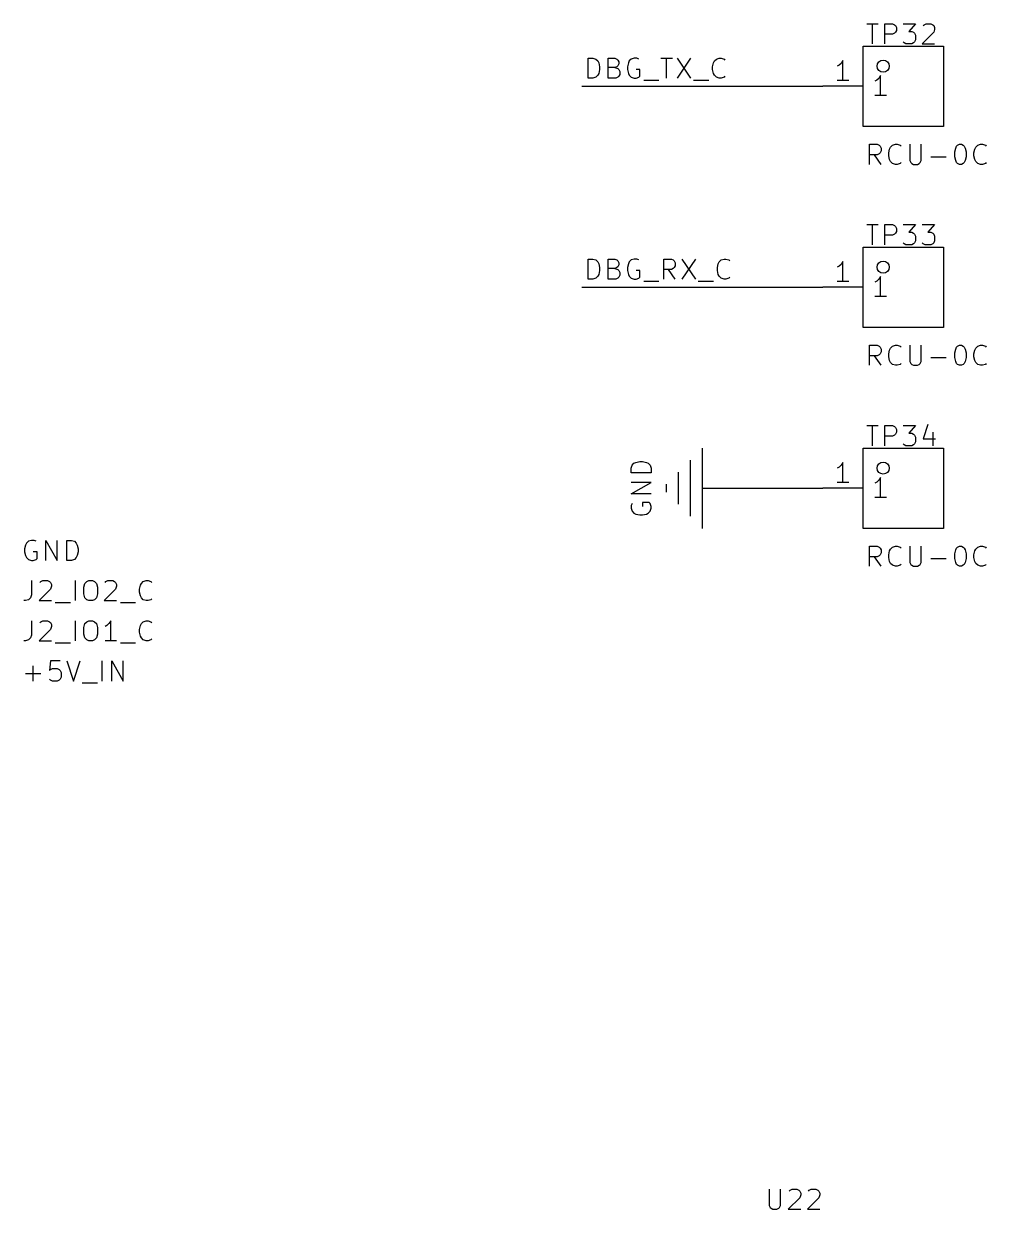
# Model space of a CAD drawing. Header units: millimetres. Extents: x 6 to 261, y -194 to -2.
# Drawn here: x 73.9 to 134.8, y -91.3 to -16.4 of the extents above; entities that cross this region are included whole.
import ezdxf

# ---------------------------------------------------------------- set-up
doc = ezdxf.new("R2010")
doc.units = ezdxf.units.MM
for name, color, linetype in [('GREENSIXTYFIVE', 129, 'CONTINUOUS'), ('LIGHTGREEN', 92, 'CONTINUOUS'), ('LIGHTRED', 12, 'CONTINUOUS'), ('RED', 14, 'CONTINUOUS'), ('REDSIX', 19, 'CONTINUOUS')]:
    doc.layers.add(name, color=color, linetype=linetype)

msp = doc.modelspace()

# ---------------------------------------------------------------- linework, layer by layer
at = {"layer": 'GREENSIXTYFIVE', "linetype": 'CONTINUOUS'}
for p, q in [((127.2321, -16.3644), (127.9578, -16.3644)), ((127.595, -17.6344), (127.595, -16.3644)), ((128.3811, -17.6344), (128.3811, -16.3644)), ((128.3811, -16.3644), (128.8649, -16.3644)), ((128.8649, -16.3644), (128.9859, -16.4249)), ((128.9859, -16.4249), (129.0464, -16.4854)), ((129.5302, -16.3644), (130.3164, -16.3644)), ((130.3164, -16.3644), (129.893, -16.8482)), ((130.8002, -16.4854), (130.8606, -16.4249)), ((130.8606, -16.4249), (130.9816, -16.3644)), ((130.9816, -16.3644), (131.284, -16.3644)), ((131.284, -16.3644), (131.4049, -16.4249)), ((131.4049, -16.4249), (131.4654, -16.4854)), ((128.8649, -17.0297), (128.3811, -17.0297)), ((128.9859, -16.9692), (128.8649, -17.0297)), ((129.0464, -16.9087), (128.9859, -16.9692)), ((129.0464, -16.4854), (129.1068, -16.6063)), ((129.1068, -16.7878), (129.0464, -16.9087)), ((129.1068, -16.6063), (129.1068, -16.7878)), ((129.893, -16.8482), (130.0745, -16.8482)), ((130.0745, -16.8482), (130.1954, -16.9087)), ((130.1954, -16.9087), (130.2559, -16.9692)), ((130.2559, -16.9692), (130.3164, -17.0901)), ((130.3164, -17.0901), (130.3164, -17.3925)), ((131.4654, -16.9087), (130.7397, -17.6344)), ((131.4654, -16.4854), (131.5259, -16.6063)), ((131.5259, -16.7273), (131.4654, -16.9087)), ((131.5259, -16.6063), (131.5259, -16.7273)), ((129.5907, -17.574), (129.5302, -17.5135)), ((129.7116, -17.6344), (129.5907, -17.574)), ((130.0745, -17.6344), (129.7116, -17.6344)), ((130.1954, -17.574), (130.0745, -17.6344)), ((130.2559, -17.5135), (130.1954, -17.574)), ((130.3164, -17.3925), (130.2559, -17.5135)), ((130.7397, -17.6344), (131.5259, -17.6344)), ((127.8708, -19.9399), (127.7499, -20.0004)), ((127.9918, -19.819), (127.8708, -19.9399)), ((128.1127, -19.6375), (127.9918, -19.819)), ((128.1127, -20.9075), (128.1127, -19.6375)), ((128.4756, -20.9075), (127.7499, -20.9075)), ((127.4135, -25.2544), (127.4135, -23.9844)), ((127.4135, -23.9844), (127.8973, -23.9844)), ((127.8973, -24.6497), (127.4135, -24.6497)), ((128.1392, -25.2544), (127.7159, -24.6497)), ((127.8973, -23.9844), (128.0183, -24.0449)), ((128.0183, -24.5892), (127.8973, -24.6497)), ((128.0183, -24.0449), (128.0788, -24.1054)), ((128.0788, -24.5287), (128.0183, -24.5892)), ((128.0788, -24.1054), (128.1392, -24.2263)), ((128.1392, -24.4078), (128.0788, -24.5287)), ((128.1392, -24.2263), (128.1392, -24.4078)), ((128.6231, -24.5287), (128.6835, -24.2868)), ((128.6231, -24.7101), (128.6231, -24.5287)), ((128.6835, -24.952), (128.6231, -24.7101)), ((128.6835, -24.2868), (128.744, -24.1659)), ((128.744, -24.1659), (128.865, -24.0449)), ((128.865, -24.0449), (129.0464, -23.9844)), ((129.0464, -23.9844), (129.1673, -23.9844)), ((129.1673, -23.9844), (129.3488, -24.0449)), ((129.3488, -24.0449), (129.4092, -24.1054)), ((129.9535, -23.9844), (129.9535, -25.0125)), ((130.6792, -25.0125), (130.6792, -23.9844)), ((132.796, -24.4682), (132.8564, -24.2263)), ((132.796, -24.7706), (132.796, -24.4682)), ((132.8564, -24.2263), (132.9169, -24.1054)), ((132.9169, -24.1054), (132.9774, -24.0449)), ((132.9774, -24.0449), (133.0983, -23.9844)), ((133.0983, -23.9844), (133.2193, -23.9844)), ((133.2193, -23.9844), (133.3402, -24.0449)), ((133.3402, -24.0449), (133.4007, -24.1054)), ((133.4007, -24.1054), (133.4612, -24.2263)), ((133.4612, -24.2263), (133.5217, -24.4682)), ((133.5217, -24.4682), (133.5217, -24.7706)), ((134.0055, -24.5287), (134.0659, -24.2868)), ((134.0055, -24.7101), (134.0055, -24.5287)), ((134.0659, -24.952), (134.0055, -24.7101)), ((134.0659, -24.2868), (134.1264, -24.1659)), ((134.1264, -24.1659), (134.2474, -24.0449)), ((134.2474, -24.0449), (134.4288, -23.9844)), ((134.4288, -23.9844), (134.5497, -23.9844)), ((134.5497, -23.9844), (134.7312, -24.0449)), ((134.7312, -24.0449), (134.7916, -24.1054)), ((128.744, -25.073), (128.6835, -24.952)), ((128.865, -25.194), (128.744, -25.073)), ((129.0464, -25.2544), (128.865, -25.194)), ((129.1673, -25.2544), (129.0464, -25.2544)), ((129.3488, -25.194), (129.1673, -25.2544)), ((129.4092, -25.1335), (129.3488, -25.194)), ((129.9535, -25.0125), (130.014, -25.1335)), ((130.014, -25.1335), (130.0745, -25.194)), ((130.0745, -25.194), (130.1954, -25.2544)), ((130.1954, -25.2544), (130.4373, -25.2544)), ((130.4373, -25.2544), (130.5583, -25.194)), ((130.5583, -25.194), (130.6188, -25.1335)), ((130.6188, -25.1335), (130.6792, -25.0125)), ((131.284, -24.7706), (132.2517, -24.7706)), ((132.8564, -25.0125), (132.796, -24.7706)), ((132.9169, -25.1335), (132.8564, -25.0125)), ((132.9774, -25.194), (132.9169, -25.1335)), ((133.0983, -25.2544), (132.9774, -25.194)), ((133.2193, -25.2544), (133.0983, -25.2544)), ((133.3402, -25.194), (133.2193, -25.2544)), ((133.4007, -25.1335), (133.3402, -25.194)), ((133.4612, -25.0125), (133.4007, -25.1335)), ((133.5217, -24.7706), (133.4612, -25.0125)), ((134.1264, -25.073), (134.0659, -24.952)), ((134.2474, -25.194), (134.1264, -25.073)), ((134.4288, -25.2544), (134.2474, -25.194)), ((134.5497, -25.2544), (134.4288, -25.2544)), ((134.7312, -25.194), (134.5497, -25.2544)), ((134.7916, -25.1335), (134.7312, -25.194)), ((127.2321, -29.0644), (127.9578, -29.0644)), ((127.595, -30.3344), (127.595, -29.0644)), ((128.3811, -30.3344), (128.3811, -29.0644)), ((128.3811, -29.0644), (128.8649, -29.0644)), ((128.8649, -29.0644), (128.9859, -29.1249)), ((128.9859, -29.1249), (129.0464, -29.1854)), ((129.0464, -29.1854), (129.1068, -29.3063)), ((129.5302, -29.0644), (130.3164, -29.0644)), ((130.3164, -29.0644), (129.893, -29.5482)), ((130.7397, -29.0644), (131.5259, -29.0644)), ((131.5259, -29.0644), (131.1025, -29.5482)), ((128.8649, -29.7297), (128.3811, -29.7297)), ((128.9859, -29.6692), (128.8649, -29.7297)), ((129.0464, -29.6087), (128.9859, -29.6692)), ((129.1068, -29.4878), (129.0464, -29.6087)), ((129.1068, -29.3063), (129.1068, -29.4878)), ((129.893, -29.5482), (130.0745, -29.5482)), ((130.0745, -29.5482), (130.1954, -29.6087)), ((130.1954, -29.6087), (130.2559, -29.6692)), ((130.2559, -29.6692), (130.3164, -29.7901)), ((130.3164, -29.7901), (130.3164, -30.0925)), ((131.1025, -29.5482), (131.284, -29.5482)), ((131.284, -29.5482), (131.4049, -29.6087)), ((131.4049, -29.6087), (131.4654, -29.6692)), ((131.4654, -29.6692), (131.5259, -29.7901)), ((131.5259, -29.7901), (131.5259, -30.0925)), ((129.5907, -30.274), (129.5302, -30.2135)), ((129.7116, -30.3344), (129.5907, -30.274)), ((130.0745, -30.3344), (129.7116, -30.3344)), ((130.1954, -30.274), (130.0745, -30.3344)), ((130.2559, -30.2135), (130.1954, -30.274)), ((130.3164, -30.0925), (130.2559, -30.2135)), ((130.8002, -30.274), (130.7397, -30.2135)), ((130.9211, -30.3344), (130.8002, -30.274)), ((131.284, -30.3344), (130.9211, -30.3344)), ((131.4049, -30.274), (131.284, -30.3344)), ((131.4654, -30.2135), (131.4049, -30.274)), ((131.5259, -30.0925), (131.4654, -30.2135)), ((127.8708, -32.6399), (127.7499, -32.7004)), ((127.9918, -32.519), (127.8708, -32.6399)), ((128.1127, -32.3375), (127.9918, -32.519)), ((128.1127, -33.6075), (128.1127, -32.3375)), ((128.4756, -33.6075), (127.7499, -33.6075)), ((127.4135, -37.9544), (127.4135, -36.6844)), ((127.4135, -36.6844), (127.8973, -36.6844)), ((127.8973, -36.6844), (128.0183, -36.7449)), ((128.865, -36.7449), (129.0464, -36.6844)), ((129.0464, -36.6844), (129.1673, -36.6844)), ((129.1673, -36.6844), (129.3488, -36.7449)), ((129.9535, -36.6844), (129.9535, -37.7125)), ((130.6792, -37.7125), (130.6792, -36.6844)), ((132.9774, -36.7449), (133.0983, -36.6844)), ((133.0983, -36.6844), (133.2193, -36.6844)), ((133.2193, -36.6844), (133.3402, -36.7449)), ((134.2474, -36.7449), (134.4288, -36.6844)), ((134.4288, -36.6844), (134.5497, -36.6844)), ((134.5497, -36.6844), (134.7312, -36.7449)), ((127.8973, -37.3497), (127.4135, -37.3497)), ((128.1392, -37.9544), (127.7159, -37.3497)), ((128.0183, -37.2892), (127.8973, -37.3497)), ((128.0183, -36.7449), (128.0788, -36.8054)), ((128.0788, -37.2287), (128.0183, -37.2892)), ((128.0788, -36.8054), (128.1392, -36.9263)), ((128.1392, -37.1078), (128.0788, -37.2287)), ((128.1392, -36.9263), (128.1392, -37.1078)), ((128.6231, -37.2287), (128.6835, -36.9868)), ((128.6231, -37.4101), (128.6231, -37.2287)), ((128.6835, -37.652), (128.6231, -37.4101)), ((128.6835, -36.9868), (128.744, -36.8659)), ((128.744, -36.8659), (128.865, -36.7449)), ((129.3488, -36.7449), (129.4092, -36.8054)), ((132.796, -37.1682), (132.8564, -36.9263)), ((132.796, -37.4706), (132.796, -37.1682)), ((132.8564, -36.9263), (132.9169, -36.8054)), ((132.9169, -36.8054), (132.9774, -36.7449)), ((133.3402, -36.7449), (133.4007, -36.8054)), ((133.4007, -36.8054), (133.4612, -36.9263)), ((133.4612, -36.9263), (133.5217, -37.1682)), ((133.5217, -37.1682), (133.5217, -37.4706)), ((134.0055, -37.2287), (134.0659, -36.9868)), ((134.0055, -37.4101), (134.0055, -37.2287)), ((134.0659, -37.652), (134.0055, -37.4101)), ((134.0659, -36.9868), (134.1264, -36.8659)), ((134.1264, -36.8659), (134.2474, -36.7449)), ((134.7312, -36.7449), (134.7916, -36.8054)), ((128.744, -37.773), (128.6835, -37.652)), ((128.865, -37.894), (128.744, -37.773)), ((129.0464, -37.9544), (128.865, -37.894)), ((129.1673, -37.9544), (129.0464, -37.9544)), ((129.3488, -37.894), (129.1673, -37.9544)), ((129.4092, -37.8335), (129.3488, -37.894)), ((129.9535, -37.7125), (130.014, -37.8335)), ((130.014, -37.8335), (130.0745, -37.894)), ((130.0745, -37.894), (130.1954, -37.9544)), ((130.1954, -37.9544), (130.4373, -37.9544)), ((130.4373, -37.9544), (130.5583, -37.894)), ((130.5583, -37.894), (130.6188, -37.8335)), ((130.6188, -37.8335), (130.6792, -37.7125)), ((131.284, -37.4706), (132.2517, -37.4706)), ((132.8564, -37.7125), (132.796, -37.4706)), ((132.9169, -37.8335), (132.8564, -37.7125)), ((132.9774, -37.894), (132.9169, -37.8335)), ((133.0983, -37.9544), (132.9774, -37.894)), ((133.2193, -37.9544), (133.0983, -37.9544)), ((133.3402, -37.894), (133.2193, -37.9544)), ((133.4007, -37.8335), (133.3402, -37.894)), ((133.4612, -37.7125), (133.4007, -37.8335)), ((133.5217, -37.4706), (133.4612, -37.7125)), ((134.1264, -37.773), (134.0659, -37.652)), ((134.2474, -37.894), (134.1264, -37.773)), ((134.4288, -37.9544), (134.2474, -37.894)), ((134.5497, -37.9544), (134.4288, -37.9544)), ((134.7312, -37.894), (134.5497, -37.9544)), ((134.7916, -37.8335), (134.7312, -37.894)), ((127.2321, -41.7644), (127.9578, -41.7644)), ((127.595, -43.0344), (127.595, -41.7644)), ((128.3811, -43.0344), (128.3811, -41.7644)), ((128.3811, -41.7644), (128.8649, -41.7644)), ((128.8649, -41.7644), (128.9859, -41.8249)), ((128.9859, -41.8249), (129.0464, -41.8854)), ((129.0464, -41.8854), (129.1068, -42.0063)), ((129.5302, -41.7644), (130.3164, -41.7644)), ((130.3164, -41.7644), (129.893, -42.2482)), ((131.1025, -41.704), (130.8002, -42.6111)), ((128.8649, -42.4297), (128.3811, -42.4297)), ((128.9859, -42.3692), (128.8649, -42.4297)), ((129.0464, -42.3087), (128.9859, -42.3692)), ((129.1068, -42.1878), (129.0464, -42.3087)), ((129.1068, -42.0063), (129.1068, -42.1878)), ((129.893, -42.2482), (130.0745, -42.2482)), ((130.0745, -42.2482), (130.1954, -42.3087)), ((130.1954, -42.3087), (130.2559, -42.3692)), ((130.2559, -42.3692), (130.3164, -42.4901)), ((130.3164, -42.4901), (130.3164, -42.7925)), ((130.8002, -42.6111), (131.5863, -42.6111)), ((131.4049, -42.1878), (131.4049, -43.0344)), ((129.5907, -42.974), (129.5302, -42.9135)), ((129.7116, -43.0344), (129.5907, -42.974)), ((130.0745, -43.0344), (129.7116, -43.0344)), ((130.1954, -42.974), (130.0745, -43.0344)), ((130.2559, -42.9135), (130.1954, -42.974)), ((130.3164, -42.7925), (130.2559, -42.9135)), ((112.3996, -44.2685), (112.5206, -44.1475)), ((112.5206, -44.1475), (112.6415, -44.087)), ((112.6415, -44.087), (112.8834, -44.0266)), ((112.8834, -44.0266), (113.0648, -44.0266)), ((113.0648, -44.0266), (113.3067, -44.087)), ((113.3067, -44.087), (113.4277, -44.1475)), ((113.4277, -44.1475), (113.5487, -44.2685)), ((112.3391, -44.4499), (112.3996, -44.2685)), ((112.3391, -44.7523), (112.3391, -44.4499)), ((113.6091, -44.7523), (112.3391, -44.7523)), ((113.5487, -44.2685), (113.6091, -44.4499)), ((113.6091, -44.4499), (113.6091, -44.7523)), ((112.3391, -46.0828), (113.6091, -45.3571)), ((113.6091, -45.3571), (112.3391, -45.3571)), ((127.8708, -45.3399), (127.7499, -45.4004)), ((127.9918, -45.219), (127.8708, -45.3399)), ((128.1127, -45.0375), (127.9918, -45.219)), ((128.1127, -46.3075), (128.1127, -45.0375)), ((113.6091, -46.0828), (112.3391, -46.0828)), ((128.4756, -46.3075), (127.7499, -46.3075)), ((112.3996, -46.6875), (112.3391, -46.8085)), ((112.3391, -46.8085), (112.3391, -46.9899)), ((112.3391, -46.9899), (112.3996, -47.1713)), ((112.3996, -47.1713), (112.5206, -47.2923)), ((113.4882, -46.6271), (113.0648, -46.6271)), ((113.0648, -46.6271), (113.0648, -46.869)), ((113.4277, -47.2923), (113.5487, -47.1713)), ((113.5487, -46.6875), (113.4882, -46.6271)), ((113.6091, -46.869), (113.5487, -46.6875)), ((113.5487, -47.1713), (113.6091, -46.9899)), ((113.6091, -46.9899), (113.6091, -46.869)), ((112.5206, -47.2923), (112.6415, -47.3528)), ((112.6415, -47.3528), (112.8834, -47.4132)), ((112.8834, -47.4132), (113.0648, -47.4132)), ((113.0648, -47.4132), (113.3067, -47.3528)), ((113.3067, -47.3528), (113.4277, -47.2923)), ((127.4135, -50.6544), (127.4135, -49.3844)), ((127.4135, -49.3844), (127.8973, -49.3844)), ((127.8973, -49.3844), (128.0183, -49.4449)), ((128.0183, -49.4449), (128.0788, -49.5054)), ((128.744, -49.5659), (128.865, -49.4449)), ((128.865, -49.4449), (129.0464, -49.3844)), ((129.0464, -49.3844), (129.1673, -49.3844)), ((129.1673, -49.3844), (129.3488, -49.4449)), ((129.3488, -49.4449), (129.4092, -49.5054)), ((129.9535, -49.3844), (129.9535, -50.4125)), ((130.6792, -50.4125), (130.6792, -49.3844)), ((132.9169, -49.5054), (132.9774, -49.4449)), ((132.9774, -49.4449), (133.0983, -49.3844)), ((133.0983, -49.3844), (133.2193, -49.3844)), ((133.2193, -49.3844), (133.3402, -49.4449)), ((133.3402, -49.4449), (133.4007, -49.5054)), ((134.1264, -49.5659), (134.2474, -49.4449)), ((134.2474, -49.4449), (134.4288, -49.3844)), ((134.4288, -49.3844), (134.5497, -49.3844)), ((134.5497, -49.3844), (134.7312, -49.4449)), ((134.7312, -49.4449), (134.7916, -49.5054)), ((127.8973, -50.0497), (127.4135, -50.0497)), ((128.1392, -50.6544), (127.7159, -50.0497)), ((128.0183, -49.9892), (127.8973, -50.0497)), ((128.0788, -49.9287), (128.0183, -49.9892)), ((128.0788, -49.5054), (128.1392, -49.6263)), ((128.1392, -49.8078), (128.0788, -49.9287)), ((128.1392, -49.6263), (128.1392, -49.8078)), ((128.6231, -49.9287), (128.6835, -49.6868)), ((128.6231, -50.1101), (128.6231, -49.9287)), ((128.6835, -50.352), (128.6231, -50.1101)), ((128.6835, -49.6868), (128.744, -49.5659)), ((131.284, -50.1706), (132.2517, -50.1706)), ((132.796, -49.8682), (132.8564, -49.6263)), ((132.796, -50.1706), (132.796, -49.8682)), ((132.8564, -50.4125), (132.796, -50.1706)), ((132.8564, -49.6263), (132.9169, -49.5054)), ((133.4007, -49.5054), (133.4612, -49.6263)), ((133.4612, -49.6263), (133.5217, -49.8682)), ((133.5217, -50.1706), (133.4612, -50.4125)), ((133.5217, -49.8682), (133.5217, -50.1706)), ((134.0055, -49.9287), (134.0659, -49.6868)), ((134.0055, -50.1101), (134.0055, -49.9287)), ((134.0659, -50.352), (134.0055, -50.1101)), ((134.0659, -49.6868), (134.1264, -49.5659)), ((128.744, -50.473), (128.6835, -50.352)), ((128.865, -50.594), (128.744, -50.473)), ((129.0464, -50.6544), (128.865, -50.594)), ((129.1673, -50.6544), (129.0464, -50.6544)), ((129.3488, -50.594), (129.1673, -50.6544)), ((129.4092, -50.5335), (129.3488, -50.594)), ((129.9535, -50.4125), (130.014, -50.5335)), ((130.014, -50.5335), (130.0745, -50.594)), ((130.0745, -50.594), (130.1954, -50.6544)), ((130.1954, -50.6544), (130.4373, -50.6544)), ((130.4373, -50.6544), (130.5583, -50.594)), ((130.5583, -50.594), (130.6188, -50.5335)), ((130.6188, -50.5335), (130.6792, -50.4125)), ((132.9169, -50.5335), (132.8564, -50.4125)), ((132.9774, -50.594), (132.9169, -50.5335)), ((133.0983, -50.6544), (132.9774, -50.594)), ((133.2193, -50.6544), (133.0983, -50.6544)), ((133.3402, -50.594), (133.2193, -50.6544)), ((133.4007, -50.5335), (133.3402, -50.594)), ((133.4612, -50.4125), (133.4007, -50.5335)), ((134.1264, -50.473), (134.0659, -50.352)), ((134.2474, -50.594), (134.1264, -50.473)), ((134.4288, -50.6544), (134.2474, -50.594)), ((134.5497, -50.6544), (134.4288, -50.6544)), ((134.7312, -50.594), (134.5497, -50.6544)), ((134.7916, -50.5335), (134.7312, -50.594)), ((121.0635, -90.0244), (121.0635, -91.0525)), ((121.7892, -91.0525), (121.7892, -90.0244)), ((122.9988, -90.5687), (122.2731, -91.2944)), ((122.3336, -90.1454), (122.394, -90.0849)), ((122.394, -90.0849), (122.515, -90.0244)), ((122.515, -90.0244), (122.8174, -90.0244)), ((122.8174, -90.0244), (122.9383, -90.0849)), ((122.9383, -90.0849), (122.9988, -90.1454)), ((122.9988, -90.1454), (123.0593, -90.2663)), ((123.0593, -90.3873), (122.9988, -90.5687)), ((123.0593, -90.2663), (123.0593, -90.3873)), ((124.2083, -90.5687), (123.4826, -91.2944)), ((123.5431, -90.1454), (123.6035, -90.0849)), ((123.6035, -90.0849), (123.7245, -90.0244)), ((123.7245, -90.0244), (124.0269, -90.0244)), ((124.0269, -90.0244), (124.1478, -90.0849)), ((124.1478, -90.0849), (124.2083, -90.1454)), ((124.2083, -90.1454), (124.2688, -90.2663)), ((124.2688, -90.3873), (124.2083, -90.5687)), ((124.2688, -90.2663), (124.2688, -90.3873)), ((121.0635, -91.0525), (121.124, -91.1735)), ((121.124, -91.1735), (121.1845, -91.234)), ((121.1845, -91.234), (121.3054, -91.2944)), ((121.3054, -91.2944), (121.5473, -91.2944)), ((121.5473, -91.2944), (121.6683, -91.234)), ((121.6683, -91.234), (121.7288, -91.1735)), ((121.7288, -91.1735), (121.7892, -91.0525)), ((122.2731, -91.2944), (123.0593, -91.2944)), ((123.4826, -91.2944), (124.2688, -91.2944))]:
    msp.add_line(p, q, dxfattribs=at)
at = {"layer": 'LIGHTGREEN', "linetype": 'CONTINUOUS'}
for p, q in [((109.22, -20.32), (124.46, -20.32)), ((109.22, -33.02), (124.46, -33.02)), ((119.38, -45.72), (124.46, -45.72))]:
    msp.add_line(p, q, dxfattribs=at)
at = {"layer": 'LIGHTRED', "linetype": 'CONTINUOUS'}
for p, q in [((125.73, -18.6913), (125.6091, -18.8728)), ((125.73, -19.9613), (125.73, -18.6913)), ((125.4881, -18.9937), (125.3672, -19.0542)), ((125.6091, -18.8728), (125.4881, -18.9937)), ((126.0929, -19.9613), (125.3672, -19.9613)), ((125.73, -31.3913), (125.6091, -31.5728)), ((125.73, -32.6613), (125.73, -31.3913)), ((125.4881, -31.6937), (125.3672, -31.7542)), ((125.6091, -31.5728), (125.4881, -31.6937)), ((126.0929, -32.6613), (125.3672, -32.6613)), ((125.73, -44.0913), (125.6091, -44.2728)), ((125.73, -45.3613), (125.73, -44.0913)), ((125.4881, -44.3937), (125.3672, -44.4542)), ((125.6091, -44.2728), (125.4881, -44.3937)), ((126.0929, -45.3613), (125.3672, -45.3613))]:
    msp.add_line(p, q, dxfattribs=at)
at = {"layer": 'RED', "linetype": 'CONTINUOUS'}
for p, q in [((127, -22.86), (127, -17.78)), ((127, -17.78), (132.08, -17.78)), ((132.08, -17.78), (132.08, -22.86)), ((127, -20.32), (124.46, -20.32)), ((132.08, -22.86), (127, -22.86)), ((127, -35.56), (127, -30.48)), ((127, -30.48), (132.08, -30.48)), ((132.08, -30.48), (132.08, -35.56)), ((127, -33.02), (124.46, -33.02)), ((132.08, -35.56), (127, -35.56)), ((116.84, -43.18), (116.84, -48.26)), ((127, -48.26), (127, -43.18)), ((127, -43.18), (132.08, -43.18)), ((132.08, -43.18), (132.08, -48.26)), ((116.078, -43.942), (116.078, -47.498)), ((115.316, -44.704), (115.316, -46.736)), ((114.554, -45.466), (114.554, -45.974)), ((116.84, -45.72), (119.38, -45.72)), ((127, -45.72), (124.46, -45.72)), ((132.08, -48.26), (127, -48.26))]:
    msp.add_line(p, q, dxfattribs=at)
at = {"layer": 'RED'}
for centre in [(128.27, -19.05), (128.27, -31.75), (128.27, -44.45)]:
    msp.add_circle(centre, 0.381, dxfattribs=at)
at = {"layer": 'REDSIX', "linetype": 'CONTINUOUS'}
for p, q in [((109.6267, -19.8069), (109.6267, -18.5369)), ((109.6267, -18.5369), (109.9291, -18.5369)), ((109.9291, -18.5369), (110.1105, -18.5974)), ((110.1105, -18.5974), (110.2315, -18.7184)), ((110.2315, -18.7184), (110.292, -18.8393)), ((110.8967, -19.8069), (110.8967, -18.5369)), ((110.8967, -18.5369), (111.3201, -18.5369)), ((111.3201, -18.5369), (111.441, -18.5974)), ((111.441, -18.5974), (111.5015, -18.6579)), ((111.5015, -18.6579), (111.562, -18.7788)), ((112.2272, -18.7184), (112.1667, -18.8393)), ((112.3482, -18.5974), (112.2272, -18.7184)), ((112.5296, -18.5369), (112.3482, -18.5974)), ((112.711, -18.5369), (112.5296, -18.5369)), ((112.832, -18.5974), (112.711, -18.5369)), ((114.2229, -18.5369), (114.9486, -18.5369)), ((114.5858, -19.8069), (114.5858, -18.5369)), ((115.251, -18.5369), (116.0976, -19.8069)), ((116.0976, -18.5369), (115.251, -19.8069)), ((117.549, -18.8393), (117.6095, -18.7184)), ((117.6095, -18.7184), (117.7305, -18.5974)), ((117.7305, -18.5974), (117.9119, -18.5369)), ((117.9119, -18.5369), (118.0328, -18.5369)), ((118.0328, -18.5369), (118.2143, -18.5974)), ((118.2143, -18.5974), (118.2747, -18.6579)), ((110.292, -18.8393), (110.3524, -19.0812)), ((110.3524, -19.2626), (110.292, -19.5045)), ((110.3524, -19.0812), (110.3524, -19.2626)), ((111.3201, -19.1417), (110.8967, -19.1417)), ((111.441, -19.0812), (111.3201, -19.1417)), ((111.3201, -19.1417), (111.5015, -19.2022)), ((111.5015, -19.0207), (111.441, -19.0812)), ((111.562, -18.8998), (111.5015, -19.0207)), ((111.5015, -19.2022), (111.562, -19.2626)), ((111.562, -18.7788), (111.562, -18.8998)), ((111.562, -19.2626), (111.6224, -19.3836)), ((111.6224, -19.3836), (111.6224, -19.565)), ((112.1667, -18.8393), (112.1063, -19.0812)), ((112.1063, -19.0812), (112.1063, -19.2626)), ((112.1063, -19.2626), (112.1667, -19.5045)), ((112.8924, -19.2626), (112.6505, -19.2626)), ((112.8924, -19.686), (112.8924, -19.2626)), ((117.4886, -19.0812), (117.549, -18.8393)), ((117.4886, -19.2626), (117.4886, -19.0812)), ((117.549, -19.5045), (117.4886, -19.2626)), ((109.9291, -19.8069), (109.6267, -19.8069)), ((110.1105, -19.7465), (109.9291, -19.8069)), ((110.2315, -19.6255), (110.1105, -19.7465)), ((110.292, -19.5045), (110.2315, -19.6255)), ((111.3805, -19.8069), (110.8967, -19.8069)), ((111.5015, -19.7465), (111.3805, -19.8069)), ((111.562, -19.686), (111.5015, -19.7465)), ((111.6224, -19.565), (111.562, -19.686)), ((112.1667, -19.5045), (112.2272, -19.6255)), ((112.2272, -19.6255), (112.3482, -19.7465)), ((112.3482, -19.7465), (112.5296, -19.8069)), ((112.5296, -19.8069), (112.6505, -19.8069)), ((112.6505, -19.8069), (112.832, -19.7465)), ((112.832, -19.7465), (112.8924, -19.686)), ((113.1344, -19.9279), (114.102, -19.9279)), ((116.2791, -19.9279), (117.2467, -19.9279)), ((117.6095, -19.6255), (117.549, -19.5045)), ((117.7305, -19.7465), (117.6095, -19.6255)), ((117.9119, -19.8069), (117.7305, -19.7465)), ((118.0328, -19.8069), (117.9119, -19.8069)), ((118.2143, -19.7465), (118.0328, -19.8069)), ((118.2747, -19.686), (118.2143, -19.7465)), ((109.6267, -32.5069), (109.6267, -31.2369)), ((109.6267, -31.2369), (109.9291, -31.2369)), ((109.9291, -31.2369), (110.1105, -31.2974)), ((110.1105, -31.2974), (110.2315, -31.4184)), ((110.2315, -31.4184), (110.292, -31.5393)), ((110.8967, -32.5069), (110.8967, -31.2369)), ((110.8967, -31.2369), (111.3201, -31.2369)), ((111.3201, -31.2369), (111.441, -31.2974)), ((111.441, -31.2974), (111.5015, -31.3579)), ((111.5015, -31.3579), (111.562, -31.4788)), ((112.2272, -31.4184), (112.1667, -31.5393)), ((112.3482, -31.2974), (112.2272, -31.4184)), ((112.5296, -31.2369), (112.3482, -31.2974)), ((112.711, -31.2369), (112.5296, -31.2369)), ((112.832, -31.2974), (112.711, -31.2369)), ((114.4043, -32.5069), (114.4043, -31.2369)), ((114.4043, -31.2369), (114.8881, -31.2369)), ((114.8881, -31.2369), (115.0091, -31.2974)), ((115.0091, -31.2974), (115.0696, -31.3579)), ((115.0696, -31.3579), (115.13, -31.4788)), ((115.5534, -31.2369), (116.4, -32.5069)), ((116.4, -31.2369), (115.5534, -32.5069)), ((117.8514, -31.5393), (117.9119, -31.4184)), ((117.9119, -31.4184), (118.0329, -31.2974)), ((118.0329, -31.2974), (118.2143, -31.2369)), ((118.2143, -31.2369), (118.3352, -31.2369)), ((118.3352, -31.2369), (118.5167, -31.2974)), ((118.5167, -31.2974), (118.5771, -31.3579)), ((110.292, -32.2045), (110.2315, -32.3255)), ((110.292, -31.5393), (110.3524, -31.7812)), ((110.3524, -31.9626), (110.292, -32.2045)), ((110.3524, -31.7812), (110.3524, -31.9626)), ((111.3201, -31.8417), (110.8967, -31.8417)), ((111.441, -31.7812), (111.3201, -31.8417)), ((111.3201, -31.8417), (111.5015, -31.9022)), ((111.5015, -31.7207), (111.441, -31.7812)), ((111.562, -31.5998), (111.5015, -31.7207)), ((111.5015, -31.9022), (111.562, -31.9626)), ((111.562, -31.4788), (111.562, -31.5998)), ((111.562, -31.9626), (111.6224, -32.0836)), ((111.6224, -32.0836), (111.6224, -32.265)), ((112.1667, -31.5393), (112.1063, -31.7812)), ((112.1063, -31.7812), (112.1063, -31.9626)), ((112.1063, -31.9626), (112.1667, -32.2045)), ((112.1667, -32.2045), (112.2272, -32.3255)), ((112.8924, -31.9626), (112.6505, -31.9626)), ((112.8924, -32.386), (112.8924, -31.9626)), ((114.8881, -31.9022), (114.4043, -31.9022)), ((115.13, -32.5069), (114.7067, -31.9022)), ((115.0091, -31.8417), (114.8881, -31.9022)), ((115.0696, -31.7812), (115.0091, -31.8417)), ((115.13, -31.6603), (115.0696, -31.7812)), ((115.13, -31.4788), (115.13, -31.6603)), ((117.791, -31.7812), (117.8514, -31.5393)), ((117.791, -31.9626), (117.791, -31.7812)), ((117.8514, -32.2045), (117.791, -31.9626)), ((117.9119, -32.3255), (117.8514, -32.2045)), ((109.9291, -32.5069), (109.6267, -32.5069)), ((110.1105, -32.4465), (109.9291, -32.5069)), ((110.2315, -32.3255), (110.1105, -32.4465)), ((111.3805, -32.5069), (110.8967, -32.5069)), ((111.5015, -32.4465), (111.3805, -32.5069)), ((111.562, -32.386), (111.5015, -32.4465)), ((111.6224, -32.265), (111.562, -32.386)), ((112.2272, -32.3255), (112.3482, -32.4465)), ((112.3482, -32.4465), (112.5296, -32.5069)), ((112.5296, -32.5069), (112.6505, -32.5069)), ((112.6505, -32.5069), (112.832, -32.4465)), ((112.832, -32.4465), (112.8924, -32.386)), ((113.1344, -32.6279), (114.102, -32.6279)), ((116.5815, -32.6279), (117.5491, -32.6279)), ((118.0329, -32.4465), (117.9119, -32.3255)), ((118.2143, -32.5069), (118.0329, -32.4465)), ((118.3352, -32.5069), (118.2143, -32.5069)), ((118.5167, -32.4465), (118.3352, -32.5069)), ((118.5771, -32.386), (118.5167, -32.4465)), ((74.0667, -49.3193), (74.0063, -49.5612)), ((74.1272, -49.1984), (74.0667, -49.3193)), ((74.2482, -49.0774), (74.1272, -49.1984)), ((74.4296, -49.0169), (74.2482, -49.0774)), ((74.611, -49.0169), (74.4296, -49.0169)), ((74.732, -49.0774), (74.611, -49.0169)), ((75.3367, -50.2869), (75.3367, -49.0169)), ((75.3367, -49.0169), (76.0624, -50.2869)), ((76.0624, -50.2869), (76.0624, -49.0169)), ((76.6672, -50.2869), (76.6672, -49.0169)), ((76.6672, -49.0169), (76.9696, -49.0169)), ((76.9696, -49.0169), (77.151, -49.0774)), ((77.151, -49.0774), (77.272, -49.1984)), ((77.272, -49.1984), (77.3325, -49.3193)), ((77.3325, -49.3193), (77.3929, -49.5612)), ((74.0063, -49.5612), (74.0063, -49.7426)), ((74.0063, -49.7426), (74.0667, -49.9845)), ((74.0667, -49.9845), (74.1272, -50.1055)), ((74.1272, -50.1055), (74.2482, -50.2265)), ((74.7924, -49.7426), (74.5505, -49.7426)), ((74.732, -50.2265), (74.7924, -50.166)), ((74.7924, -50.166), (74.7924, -49.7426)), ((77.272, -50.1055), (77.151, -50.2265)), ((77.3325, -49.9845), (77.272, -50.1055)), ((77.3929, -49.7426), (77.3325, -49.9845)), ((77.3929, -49.5612), (77.3929, -49.7426)), ((74.2482, -50.2265), (74.4296, -50.2869)), ((74.4296, -50.2869), (74.5505, -50.2869)), ((74.5505, -50.2869), (74.732, -50.2265)), ((76.9696, -50.2869), (76.6672, -50.2869)), ((77.151, -50.2265), (76.9696, -50.2869)), ((74.4296, -51.5569), (74.4296, -52.4641)), ((74.9739, -51.6779), (75.0343, -51.6174)), ((75.0343, -51.6174), (75.1553, -51.5569)), ((75.1553, -51.5569), (75.4577, -51.5569)), ((75.4577, -51.5569), (75.5786, -51.6174)), ((75.5786, -51.6174), (75.6391, -51.6779)), ((75.6391, -51.6779), (75.6996, -51.7988)), ((77.2114, -52.8269), (77.2114, -51.5569)), ((77.8162, -51.7384), (77.9372, -51.6174)), ((77.9372, -51.6174), (78.0581, -51.5569)), ((78.0581, -51.5569), (78.3, -51.5569)), ((78.3, -51.5569), (78.421, -51.6174)), ((78.421, -51.6174), (78.5419, -51.7384)), ((79.0863, -51.6779), (79.1467, -51.6174)), ((79.1467, -51.6174), (79.2677, -51.5569)), ((79.2677, -51.5569), (79.5701, -51.5569)), ((79.5701, -51.5569), (79.691, -51.6174)), ((79.691, -51.6174), (79.7515, -51.6779)), ((79.7515, -51.6779), (79.812, -51.7988)), ((81.3843, -51.7384), (81.5053, -51.6174)), ((81.5053, -51.6174), (81.6867, -51.5569)), ((81.6867, -51.5569), (81.8076, -51.5569)), ((81.8076, -51.5569), (81.9891, -51.6174)), ((81.9891, -51.6174), (82.0495, -51.6779)), ((75.6391, -52.1012), (74.9134, -52.8269)), ((75.6996, -51.9198), (75.6391, -52.1012)), ((75.6996, -51.7988), (75.6996, -51.9198)), ((77.7558, -51.9803), (77.8162, -51.7384)), ((77.7558, -52.4036), (77.7558, -51.9803)), ((77.8162, -52.6455), (77.7558, -52.4036)), ((78.5419, -51.7384), (78.6024, -51.9803)), ((78.6024, -52.4036), (78.5419, -52.6455)), ((78.6024, -51.9803), (78.6024, -52.4036)), ((79.7515, -52.1012), (79.0258, -52.8269)), ((79.812, -51.9198), (79.7515, -52.1012)), ((79.812, -51.7988), (79.812, -51.9198)), ((81.2634, -52.1012), (81.3238, -51.8593)), ((81.2634, -52.2826), (81.2634, -52.1012)), ((81.3238, -52.5245), (81.2634, -52.2826)), ((81.3238, -51.8593), (81.3843, -51.7384)), ((74.0667, -52.8269), (73.9458, -52.8269)), ((74.2482, -52.7665), (74.0667, -52.8269)), ((74.3691, -52.6455), (74.2482, -52.7665)), ((74.4296, -52.4641), (74.3691, -52.6455)), ((74.9134, -52.8269), (75.6996, -52.8269)), ((75.9415, -52.9479), (76.9091, -52.9479)), ((77.9372, -52.7665), (77.8162, -52.6455)), ((78.0581, -52.8269), (77.9372, -52.7665)), ((78.3, -52.8269), (78.0581, -52.8269)), ((78.421, -52.7665), (78.3, -52.8269)), ((78.5419, -52.6455), (78.421, -52.7665)), ((79.0258, -52.8269), (79.812, -52.8269)), ((80.0539, -52.9479), (81.0215, -52.9479)), ((81.3843, -52.6455), (81.3238, -52.5245)), ((81.5053, -52.7665), (81.3843, -52.6455)), ((81.6867, -52.8269), (81.5053, -52.7665)), ((81.8076, -52.8269), (81.6867, -52.8269)), ((81.9891, -52.7665), (81.8076, -52.8269)), ((82.0495, -52.706), (81.9891, -52.7665)), ((74.4296, -54.0969), (74.4296, -55.0041)), ((75.6391, -54.6412), (74.9134, -55.3669)), ((74.9739, -54.2179), (75.0343, -54.1574)), ((75.0343, -54.1574), (75.1553, -54.0969)), ((75.1553, -54.0969), (75.4577, -54.0969)), ((75.4577, -54.0969), (75.5786, -54.1574)), ((75.5786, -54.1574), (75.6391, -54.2179)), ((75.6391, -54.2179), (75.6996, -54.3388)), ((75.6996, -54.4598), (75.6391, -54.6412)), ((75.6996, -54.3388), (75.6996, -54.4598)), ((77.2114, -55.3669), (77.2114, -54.0969)), ((77.7558, -54.5203), (77.8162, -54.2784)), ((77.7558, -54.9436), (77.7558, -54.5203)), ((77.8162, -54.2784), (77.9372, -54.1574)), ((77.9372, -54.1574), (78.0581, -54.0969)), ((78.0581, -54.0969), (78.3, -54.0969)), ((78.3, -54.0969), (78.421, -54.1574)), ((78.421, -54.1574), (78.5419, -54.2784)), ((78.5419, -54.2784), (78.6024, -54.5203)), ((78.6024, -54.5203), (78.6024, -54.9436)), ((79.2072, -54.3993), (79.0863, -54.4598)), ((79.3282, -54.2784), (79.2072, -54.3993)), ((79.4491, -54.0969), (79.3282, -54.2784)), ((79.4491, -55.3669), (79.4491, -54.0969)), ((81.2634, -54.6412), (81.3238, -54.3993)), ((81.2634, -54.8226), (81.2634, -54.6412)), ((81.3238, -54.3993), (81.3843, -54.2784)), ((81.3843, -54.2784), (81.5053, -54.1574)), ((81.5053, -54.1574), (81.6867, -54.0969)), ((81.6867, -54.0969), (81.8076, -54.0969)), ((81.8076, -54.0969), (81.9891, -54.1574)), ((81.9891, -54.1574), (82.0495, -54.2179)), ((74.0667, -55.3669), (73.9458, -55.3669)), ((74.2482, -55.3065), (74.0667, -55.3669)), ((74.3691, -55.1855), (74.2482, -55.3065)), ((74.4296, -55.0041), (74.3691, -55.1855)), ((74.9134, -55.3669), (75.6996, -55.3669)), ((77.8162, -55.1855), (77.7558, -54.9436)), ((77.9372, -55.3065), (77.8162, -55.1855)), ((78.0581, -55.3669), (77.9372, -55.3065)), ((78.3, -55.3669), (78.0581, -55.3669)), ((78.421, -55.3065), (78.3, -55.3669)), ((78.5419, -55.1855), (78.421, -55.3065)), ((78.6024, -54.9436), (78.5419, -55.1855)), ((79.812, -55.3669), (79.0863, -55.3669)), ((81.3238, -55.0645), (81.2634, -54.8226)), ((81.3843, -55.1855), (81.3238, -55.0645)), ((81.5053, -55.3065), (81.3843, -55.1855)), ((81.6867, -55.3669), (81.5053, -55.3065)), ((81.8076, -55.3669), (81.6867, -55.3669)), ((81.9891, -55.3065), (81.8076, -55.3669)), ((82.0495, -55.246), (81.9891, -55.3065)), ((75.9415, -55.4879), (76.9091, -55.4879)), ((80.0539, -55.4879), (81.0215, -55.4879)), ((74.5505, -57.9069), (74.5505, -56.9393)), ((75.6391, -56.6369), (75.5787, -57.2417)), ((76.2439, -56.6369), (75.6391, -56.6369)), ((76.6672, -56.6369), (77.0905, -57.9069)), ((77.0905, -57.9069), (77.5139, -56.6369)), ((78.9048, -57.9069), (78.9048, -56.6369)), ((79.5096, -57.9069), (79.5096, -56.6369)), ((79.5096, -56.6369), (80.2353, -57.9069)), ((80.2353, -57.9069), (80.2353, -56.6369)), ((74.0667, -57.4231), (75.0344, -57.4231)), ((75.5787, -57.2417), (75.6391, -57.1812)), ((75.6391, -57.1812), (75.7601, -57.1207)), ((75.7601, -57.1207), (76.0625, -57.1207)), ((76.0625, -57.1207), (76.1834, -57.1812)), ((76.1834, -57.1812), (76.2439, -57.2417)), ((76.2439, -57.2417), (76.3044, -57.3626)), ((76.3044, -57.665), (76.2439, -57.786)), ((76.3044, -57.3626), (76.3044, -57.665)), ((75.6391, -57.8465), (75.5787, -57.786)), ((75.7601, -57.9069), (75.6391, -57.8465)), ((76.0625, -57.9069), (75.7601, -57.9069)), ((76.1834, -57.8465), (76.0625, -57.9069)), ((76.2439, -57.786), (76.1834, -57.8465)), ((77.6349, -58.0279), (78.6025, -58.0279))]:
    msp.add_line(p, q, dxfattribs=at)

doc.saveas('drawing.dxf')
